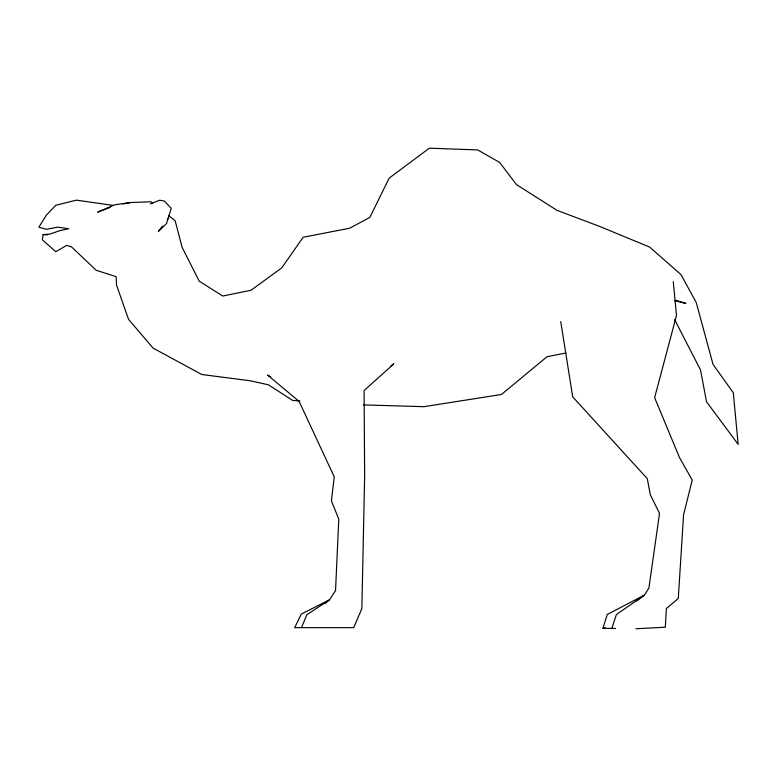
<?xml version="1.0" encoding="UTF-8"?>
<svg xmlns="http://www.w3.org/2000/svg" width="777" height="777" viewBox="0 0 777 777"><rect width="100%" height="100%" fill="white"/><g stroke="black" fill="none" stroke-linecap="round" stroke-linejoin="round"><path stroke-width="1.17" d="M113.491 205.449L76.467 200.145L55.74 205.283L46.183 215.404L38.85 227.214L46.542 229.283L57.605 227.156L68.823 228.71L60.12 230.575L49.777 234.1L43.123 234.557L42.376 239.86L55.789 251.699L66.744 245.338L71.61 246.979L96.212 270.289L116.113 276.661L116.55 285.159L128.526 319.298L153.069 348.106L201.797 374.504L250.379 380.798L268.551 384.858L292.628 400.437L299.825 400.922M162.393 226.088L158.265 231.585L166.56 223.523L171.212 208.304L164.442 201.088L159.673 200.223L150.243 203.895M611.732 628.797L616.394 614.568L644.356 595.133L648.902 588.072L659.527 513.383L650.291 494.706L647.29 478.632L572.698 396.833L560.751 321.639M301.437 627.631L306.886 614.724L329.535 599.805L335.538 590.53L338.791 519.172L331.4 500.815L334.265 476.874L299.116 401.398L267.541 375.048L270.697 376.826M167.201 219.677L168.58 217.842M325.029 603.651L329.535 599.805L301.34 614.044L294.648 627.631L353.7 627.631L361.859 608.605L364.656 475.747L364.083 390.569L393.861 363.801L390.909 365.86M636.703 600.961L644.356 595.133L607.264 614.461L602.962 628.263L615.491 628.496M110.149 207.362L97.679 212.14L114.588 204.846L130.099 202.564L150.767 201.748L152.642 203.205M122.98 203.972L130.099 202.564M565.957 353.03L547.047 356.692L501.466 394.473L423.941 406.692L363.451 404.895M635.907 628.758L665.306 627.214L666.394 608.556L678.292 598.455L683.566 514.84L692.239 480.05L679.496 457.575L654.632 397.639L676.485 315.501L673.261 281.672M43.123 234.557L47.756 234.819M674.378 300.553L685.955 303.477L675.941 300.31M168.56 215.559L175.116 220.649L182.148 247.436L199.233 281.157L222.746 296.037L251.039 290.258L281.789 267.822L303.147 237.238L349.572 228.263L369.881 217.356L389.141 178.147L429.351 148.203L477.67 149.903L499.65 162.432L516.472 184.596L557.002 210.334L599.961 226.544L649.64 247.076L681.002 274.621L696.25 302.564L713.014 364.355L733.303 392.754L738.15 444.376L706.516 401.719L700.514 369.939L674.669 319.638M605.273 628.195L602.962 628.263L605.351 628.204"/></g></svg>
